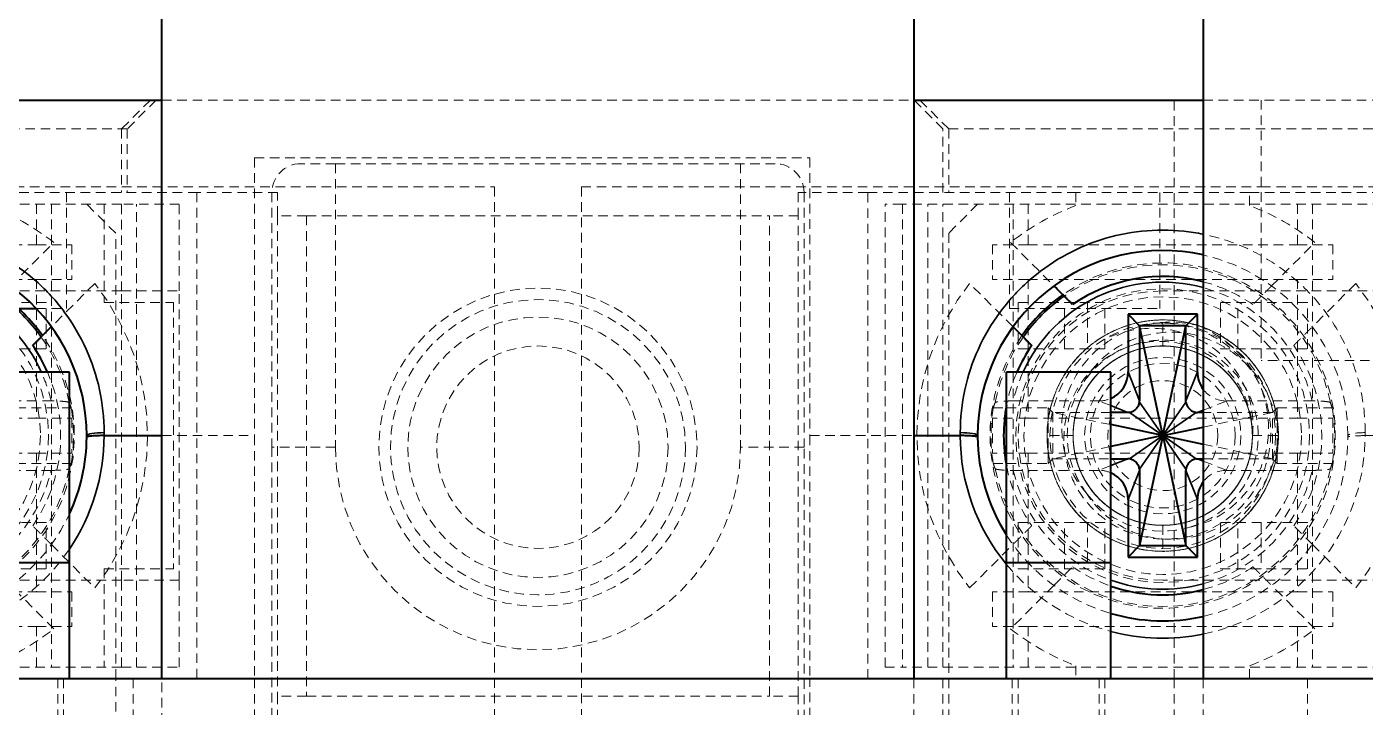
# Model space of a CAD drawing. Header units: inches. Extents: x 6934 to 18973, y 4254 to 7629.
# Drawn here: x 17107.44 to 17130.58, y 4908.46 to 4920.22 of the extents above; entities that cross this region are included whole.
import ezdxf

# ---------------------------------------------------------------- set-up
doc = ezdxf.new("R2010")
doc.units = ezdxf.units.IN
doc.header["$MEASUREMENT"] = 0
doc.linetypes.add('입력 정류부 ASSY$0$DASHED', pattern=[0.2067, 0.1654, -0.0413])
for name, color, linetype, lineweight, true_color in [('입력 정류부 ASSY$0$가려진 것(ISO)', 2, '입력 정류부 ASSY$0$DASHED', 18, 0xffff00), ('입력 정류부 ASSY$0$가려진 좁은 것(ISO)', 2, '입력 정류부 ASSY$0$DASHED', 18, 0xffff00), ('입력 정류부 ASSY$0$가시적인 것(ISO)', 3, 'Continuous', 40, 0x00ff00), ('입력 정류부 ASSY$0$가시적인 좁은 것(ISO)', 3, 'Continuous', 35, 0x00ff00)]:
    doc.layers.add(name, color=color, linetype=linetype, lineweight=lineweight, true_color=true_color)

# ---------------------------------------------------------------- blocks, each defined once
blk = doc.blocks.new('입력 정류부 ASSY')
at = {"layer": '입력 정류부 ASSY$0$가려진 것(ISO)'}
for p, q in [((455.504, 658.94), (455.004, 658.44)), ((455.604, 658.94), (455.104, 658.44)), ((455.704, 658.94), (468.704, 658.94)), ((469.204, 658.44), (468.704, 658.94)), ((469.304, 658.44), (468.804, 658.94)), ((473.204, 648.94), (473.204, 658.94)), ((473.704, 658.94), (478.504, 658.94)), ((474.704, 658.94), (474.704, 655.44)), ((447.504, 658.44), (455.104, 658.44)), ((455.004, 658.44), (455.004, 657.34)), ((455.104, 658.44), (455.104, 657.34)), ((469.204, 657.34), (469.204, 658.44)), ((469.304, 658.44), (469.304, 657.34)), ((469.304, 658.44), (476.904, 658.44)), ((457.304, 657.94), (457.304, 653.14)), ((457.304, 657.94), (466.904, 657.94)), ((458.704, 657.84), (458.104, 657.84)), ((458.704, 657.84), (465.704, 657.84)), ((458.704, 657.84), (458.704, 652.94)), ((466.304, 657.84), (465.704, 657.84)), ((465.704, 657.84), (465.704, 652.94)), ((466.904, 657.94), (466.904, 653.14)), ((449.704, 657.44), (461.454, 657.44)), ((452.704, 657.34), (456.304, 657.34)), ((454.054, 657.34), (454.054, 655.34)), ((457.704, 657.34), (456.304, 657.34)), ((456.304, 657.34), (456.304, 648.94)), ((457.604, 657.34), (457.604, 652.94)), ((457.704, 656.94), (457.704, 657.34)), ((461.454, 657.44), (461.454, 647.44)), ((462.954, 657.44), (462.954, 647.44)), ((462.954, 657.44), (474.704, 657.44)), ((466.704, 657.34), (466.704, 656.94)), ((467.904, 657.34), (466.704, 657.34)), ((466.804, 657.34), (466.804, 652.94)), ((467.904, 648.94), (467.904, 657.34)), ((467.904, 657.34), (471.504, 657.34)), ((470.354, 657.34), (470.354, 655.34)), ((474.504, 657.34), (471.504, 657.34)), ((471.504, 657.34), (471.504, 657.117)), ((472.954, 657.34), (472.954, 655.34)), ((474.504, 657.117), (474.504, 657.34)), ((474.504, 657.34), (477.804, 657.34)), ((474.704, 657.44), (478.704, 657.44)), ((455.004, 657.14), (446.704, 657.14)), ((454.904, 656.64), (454.404, 657.14)), ((454.704, 657.14), (454.704, 655.44)), ((456.004, 657.14), (455.004, 657.14)), ((456.004, 655.64), (456.004, 657.14)), ((468.504, 657.14), (468.204, 657.14)), ((468.204, 649.14), (468.204, 657.14)), ((476.804, 657.14), (468.504, 657.14)), ((468.504, 657.14), (468.504, 649.14)), ((469.804, 657.14), (469.304, 656.64)), ((457.704, 656.94), (457.704, 648.64)), ((458.204, 656.94), (457.704, 656.94)), ((458.204, 656.94), (466.204, 656.94)), ((458.204, 656.94), (458.204, 648.64)), ((466.204, 648.64), (466.204, 656.94)), ((466.704, 656.94), (466.204, 656.94)), ((466.704, 648.64), (466.704, 656.94)), ((448.875, 656.44), (453.534, 656.44)), ((453.086, 655.729), (453.835, 656.478)), ((453.534, 656.44), (454.146, 656.44)), ((454.146, 656.44), (454.146, 655.84)), ((454.904, 648.94), (454.904, 656.64)), ((469.304, 656.64), (469.304, 648.94)), ((470.062, 656.44), (470.062, 655.84)), ((470.675, 656.44), (470.062, 656.44)), ((470.374, 656.478), (471.123, 655.729)), ((470.675, 656.44), (475.334, 656.44)), ((474.886, 655.729), (475.635, 656.478)), ((475.334, 656.44), (475.946, 656.44)), ((475.946, 656.44), (475.946, 655.84)), ((448.875, 655.84), (453.534, 655.84)), ((453.534, 655.84), (454.146, 655.84)), ((454.542, 655.771), (453.793, 655.022)), ((470.416, 655.022), (469.666, 655.771)), ((470.675, 655.84), (470.062, 655.84)), ((470.675, 655.84), (475.334, 655.84)), ((475.334, 655.84), (475.946, 655.84)), ((476.342, 655.771), (475.593, 655.022)), ((455.004, 655.64), (451.204, 655.64)), ((455.004, 650.64), (455.004, 655.64)), ((455.004, 655.64), (456.004, 655.64)), ((456.004, 650.64), (456.004, 655.64)), ((476.804, 655.64), (473.004, 655.64)), ((453.704, 655.44), (452.204, 655.44)), ((453.528, 655.34), (454.054, 655.34)), ((453.704, 654.64), (453.704, 655.44)), ((454.704, 655.44), (455.904, 655.44)), ((455.904, 655.44), (455.904, 650.84)), ((470.354, 655.34), (472.954, 655.34)), ((470.504, 655.44), (470.504, 654.64)), ((472.004, 655.44), (470.504, 655.44)), ((471.304, 654.64), (471.304, 655.44)), ((472.004, 654.64), (472.004, 655.44)), ((474.004, 655.44), (474.004, 654.64)), ((475.504, 655.44), (474.004, 655.44)), ((474.704, 655.44), (474.704, 654.64)), ((475.504, 654.64), (475.504, 655.44)), ((452.204, 654.64), (453.704, 654.64)), ((470.504, 654.64), (472.004, 654.64)), ((474.004, 654.64), (475.504, 654.64)), ((474.704, 654.64), (474.704, 654.44)), ((478.704, 654.44), (474.704, 654.44)), ((452.309, 653.74), (453.788, 653.74)), ((470.42, 653.74), (471.899, 653.74)), ((474.109, 653.74), (475.588, 653.74)), ((448.875, 653.44), (453.534, 653.44)), ((453.184, 653.62), (454.134, 653.62)), ((453.534, 653.44), (454.146, 653.44)), ((454.146, 653.44), (454.146, 652.84)), ((470.062, 653.44), (470.062, 652.84)), ((470.675, 653.44), (470.062, 653.44)), ((470.075, 653.62), (470.297, 653.62)), ((470.304, 653.62), (471.024, 653.62)), ((470.675, 653.44), (475.334, 653.44)), ((471.024, 652.66), (471.024, 653.62)), ((471.104, 653.54), (471.024, 653.62)), ((471.104, 653.54), (471.104, 652.74)), ((472.104, 653.54), (471.104, 653.54)), ((472.104, 653.33), (471.104, 653.54)), ((474.904, 653.54), (473.704, 653.54)), ((473.704, 653.288), (474.904, 653.54)), ((474.904, 653.54), (474.984, 653.62)), ((474.904, 652.74), (474.904, 653.54)), ((474.984, 653.62), (475.934, 653.62)), ((474.984, 652.66), (474.984, 653.62)), ((475.334, 653.44), (475.946, 653.44)), ((475.946, 653.44), (475.946, 652.84)), ((455.704, 653.14), (457.304, 653.14)), ((457.304, 653.14), (457.304, 648.94)), ((458.704, 652.94), (457.604, 652.94)), ((457.604, 652.94), (457.604, 647.44)), ((466.804, 652.94), (465.704, 652.94)), ((466.804, 647.44), (466.804, 652.94)), ((466.904, 653.14), (468.704, 653.14)), ((466.904, 653.14), (466.904, 648.94)), ((472.104, 652.951), (471.104, 652.74)), ((473.704, 652.993), (474.904, 652.74)), ((476.504, 653.14), (478.504, 653.14)), ((448.875, 652.84), (453.534, 652.84)), ((453.534, 652.84), (454.146, 652.84)), ((470.675, 652.84), (470.062, 652.84)), ((470.675, 652.84), (475.334, 652.84)), ((471.104, 652.74), (471.024, 652.66)), ((471.104, 652.74), (472.104, 652.74)), ((473.704, 652.74), (474.904, 652.74)), ((474.904, 652.74), (474.984, 652.66)), ((475.334, 652.84), (475.946, 652.84)), ((453.788, 652.54), (452.309, 652.54)), ((453.184, 652.66), (454.134, 652.66)), ((470.075, 652.66), (470.297, 652.66)), ((470.304, 652.66), (471.024, 652.66)), ((471.899, 652.54), (470.42, 652.54)), ((475.588, 652.54), (474.109, 652.54)), ((474.984, 652.66), (475.934, 652.66)), ((453.704, 651.64), (452.204, 651.64)), ((453.704, 650.84), (453.704, 651.64)), ((470.504, 651.64), (470.504, 650.84)), ((472.004, 651.64), (470.504, 651.64)), ((471.304, 650.84), (471.304, 651.64)), ((472.004, 650.84), (472.004, 651.64)), ((474.004, 651.64), (474.004, 650.84)), ((475.504, 651.64), (474.004, 651.64)), ((474.704, 651.64), (474.704, 650.84)), ((475.504, 650.84), (475.504, 651.64)), ((453.793, 651.259), (454.542, 650.509)), ((469.666, 650.509), (470.416, 651.259)), ((475.593, 651.259), (476.342, 650.509)), ((455.004, 650.64), (451.204, 650.64)), ((452.204, 650.84), (453.704, 650.84)), ((454.704, 650.84), (454.704, 649.14)), ((454.704, 650.84), (455.904, 650.84)), ((456.004, 650.64), (455.004, 650.64)), ((456.004, 649.14), (456.004, 650.64)), ((470.504, 650.84), (472.004, 650.84)), ((476.804, 650.64), (473.004, 650.64)), ((474.004, 650.84), (475.504, 650.84)), ((448.875, 650.44), (453.534, 650.44)), ((453.835, 649.802), (453.086, 650.552)), ((453.534, 650.44), (454.146, 650.44)), ((454.146, 650.44), (454.146, 649.84)), ((470.062, 650.44), (470.062, 649.84)), ((470.675, 650.44), (470.062, 650.44)), ((471.123, 650.552), (470.374, 649.802)), ((470.675, 650.44), (475.334, 650.44)), ((475.635, 649.802), (474.886, 650.552)), ((475.334, 650.44), (475.946, 650.44)), ((475.946, 650.44), (475.946, 649.84)), ((448.875, 649.84), (453.534, 649.84)), ((453.534, 649.84), (454.146, 649.84)), ((470.675, 649.84), (470.062, 649.84)), ((470.675, 649.84), (475.334, 649.84)), ((475.334, 649.84), (475.946, 649.84)), ((455.004, 649.14), (446.704, 649.14)), ((455.004, 649.14), (456.004, 649.14)), ((468.204, 649.14), (468.504, 649.14)), ((476.804, 649.14), (468.504, 649.14)), ((471.504, 649.164), (471.504, 648.94)), ((474.504, 648.94), (474.504, 649.164)), ((453.904, 648.94), (453.904, 647.74)), ((454.004, 648.94), (454.004, 647.44)), ((454.904, 640.94), (454.904, 648.94)), ((455.204, 648.94), (455.204, 647.44)), ((455.704, 635.44), (455.704, 648.94)), ((457.304, 648.94), (457.304, 647.74)), ((466.904, 647.74), (466.904, 648.94)), ((468.704, 648.94), (468.704, 635.44)), ((469.204, 648.94), (469.204, 647.44)), ((469.304, 648.94), (469.304, 640.94)), ((470.404, 648.94), (470.404, 647.44)), ((470.504, 648.94), (470.504, 647.74)), ((471.904, 648.94), (471.904, 647.74)), ((472.004, 648.94), (472.004, 647.44)), ((473.204, 648.94), (473.204, 647.44)), ((473.704, 648.94), (473.704, 635.44)), ((475.504, 648.94), (475.504, 644.94)), ((457.704, 647.44), (457.704, 648.64)), ((458.204, 648.64), (457.704, 648.64)), ((458.204, 648.64), (466.204, 648.64)), ((466.704, 648.64), (466.204, 648.64)), ((466.704, 647.44), (466.704, 648.64))]:
    blk.add_line(p, q, dxfattribs=at)
for centre, radius in [((451.204, 653.14), 2.539), ((451.204, 653.14), 2.4), ((462.204, 652.94), 2.75), ((462.204, 652.94), 2.55), ((473.004, 653.14), 2.539), ((473.004, 653.14), 2.4), ((462.204, 652.94), 2.25), ((473.004, 653.14), 1.95), ((462.204, 652.94), 1.75), ((473.004, 653.14), 1.35), ((473.004, 653.14), 1.25), ((473.004, 653.14), 0.95)]:
    blk.add_circle(centre, radius, dxfattribs=at)
for centre, radius, start, end in [((458.104, 657.34), 0.5, 90, 180), ((466.304, 657.34), 0.5, 0, 90), ((451.204, 653.14), 4.25, 51.7563, 69.3327), ((473.004, 653.14), 4.25, 110.6673, 128.2437), ((473.004, 653.14), 4.25, 51.7563, 69.3327), ((451.204, 653.14), 2.986, 54.6398, 35.3602), ((473.004, 653.14), 2.986, 144.6398, 125.3602), ((451.204, 653.14), 4.25, 321.7563, 38.2437), ((473.004, 653.14), 4.25, 141.7563, 218.2437), ((473.004, 653.14), 2.75, 55.4757, 75.2533), ((473.004, 653.14), 4.25, 321.7563, 38.2437), ((473.004, 653.14), 2.5, 90, 270), ((473.004, 653.14), 1.55, 0.0859, 0), ((473.004, 653.14), 2.75, 325.4757, 34.5243), ((451.204, 653.14), 2.75, 325.4757, 23.5782), ((473.004, 653.14), 2.75, 156.4218, 169.0575), ((451.204, 653.14), 2.969, 350.6948, 9.3052), ((473.004, 653.14), 2.969, 170.6948, 189.3052), ((473.004, 653.14), 2.969, 350.6948, 9.3052), ((462.204, 652.94), 3.5, 180, 0), ((473.004, 653.14), 3.2, 282.6356, 359.5703), ((473.004, 653.14), 2.75, 190.9425, 214.5243), ((473.004, 653.14), 1.65, 217.486, 286.5238), ((451.204, 653.14), 3.2, 290.1055, 334.9922), ((473.004, 653.14), 3.2, 212.4617, 253.6652), ((473.004, 653.14), 2.75, 235.4757, 250.8967), ((473.004, 653.14), 2.75, 284.7467, 304.5243), ((451.204, 653.14), 4.25, 290.6673, 308.2437), ((473.004, 653.14), 4.25, 231.7563, 249.3327), ((473.004, 653.14), 4.25, 290.6673, 308.2437)]:
    blk.add_arc(centre, radius, start, end, dxfattribs=at)
for centre, major_axis, ratio, start_param, end_param in [((473.004, 653.14), (3.2, 0), 1, 6.283185, 7.633448), ((474.143, 654.279), (0.393, 0.393), 0.939231, 3.006719, 3.895664), ((185.651, 652.738), (268.637, -0.023), 0.099501, 0.03389, 0.037279), ((738.557, 652.738), (-268.637, -0.023), 0.099501, 6.245907, 6.249295), ((471.866, 654.279), (-0.393, 0.393), 0.939231, 2.387521, 2.783847), ((207.451, 652.738), (268.637, -0.023), 0.099501, 0.03389, 0.037279), ((451.204, 653.14), (3.2, 0), 1, 6.283185, 6.283336), ((473.004, 653.14), (3.2, 0), 1, 3.141434, 3.141593), ((185.651, 653.543), (268.637, 0.023), 0.099501, 6.245907, 6.249295), ((738.557, 653.543), (-268.637, 0.023), 0.099501, 0.03389, 0.037279), ((471.866, 652.002), (-0.393, -0.393), 0.939231, 3.499338, 3.895664), ((474.143, 652.002), (0.393, -0.393), 0.939231, 2.387521, 3.276467), ((207.451, 653.543), (268.637, 0.023), 0.099501, 6.245907, 6.249295)]:
    blk.add_ellipse(centre, major_axis=major_axis, ratio=ratio, start_param=start_param, end_param=end_param, dxfattribs=at)
for points, weights in [([(474.886, 655.729), (474.712, 655.555), (474.563, 655.406)], [1.17025125093, 1.25233484816, 1.33228603946]), ([(475.27, 654.699), (475.419, 654.848), (475.593, 655.022)], [1.33228603945, 1.25233484815, 1.17025125091]), ([(453.793, 651.259), (453.619, 651.432), (453.47, 651.582)], [1.17025125092, 1.25233484819, 1.33228603951]), ([(470.739, 651.582), (470.589, 651.432), (470.416, 651.259)], [1.33228603946, 1.25233484816, 1.17025125093]), ([(475.593, 651.259), (475.419, 651.432), (475.27, 651.582)], [1.17025125093, 1.25233484816, 1.33228603946]), ([(471.123, 650.552), (471.297, 650.725), (471.446, 650.875)], [1.17025125092, 1.25233484819, 1.33228603951]), ([(474.563, 650.875), (474.712, 650.725), (474.886, 650.552)], [1.33228603946, 1.25233484816, 1.17025125093])]:
    blk.add_rational_spline(points, weights, degree=2, dxfattribs=at)
for points, knots in [([(475.003, 653.139), (475.003, 653.338), (474.974, 653.535), (474.859, 653.912), (474.774, 654.092), (474.59, 654.365), (474.506, 654.467), (474.244, 654.726), (474.03, 654.878), (473.631, 655.045), (473.481, 655.089), (473.203, 655.134), (473.076, 655.143), (472.689, 655.131), (472.43, 655.072), (472.05, 654.904), (471.916, 654.826), (471.689, 654.652), (471.594, 654.563), (471.338, 654.273), (471.206, 654.049), (471.056, 653.63), (470.991, 653.374), (471.019, 652.801), (471.078, 652.541), (471.257, 652.157), (471.335, 652.029), (471.504, 651.811), (471.592, 651.718), (471.886, 651.463), (472.118, 651.33), (472.485, 651.206), (472.607, 651.176), (473.035, 651.117), (473.29, 651.154), (473.726, 651.258), (473.955, 651.367), (474.412, 651.683), (474.576, 651.89), (474.809, 652.25), (474.914, 652.489), (474.992, 652.886), (475.004, 653.013), (475.004, 653.267), (474.992, 653.394), (474.918, 653.774), (474.817, 654.019), (474.536, 654.451), (474.359, 654.634), (474.043, 654.853), (473.93, 654.916), (473.622, 655.052), (473.42, 655.106), (472.953, 655.157), (472.694, 655.133), (472.214, 654.991), (471.976, 654.877), (471.657, 654.624), (471.564, 654.534), (471.393, 654.332), (471.316, 654.22), (471.126, 653.872), (471.047, 653.619), (470.989, 653.106), (471.009, 652.852), (471.112, 652.482), (471.159, 652.361), (471.312, 652.056), (471.436, 651.883), (471.677, 651.639), (471.778, 651.555), (472.092, 651.344), (472.324, 651.245), (472.836, 651.129), (473.101, 651.128), (473.478, 651.193), (473.607, 651.229), (473.972, 651.373), (474.195, 651.514), (474.571, 651.871), (474.72, 652.082), (474.883, 652.449), (474.926, 652.585), (474.985, 652.86), (475, 653), (475.001, 653.14)], [0.000007, 0.000007, 0.000007, 0.000007, 0.059582, 0.059582, 0.118821, 0.118821, 0.158155, 0.158155, 0.229336, 0.229336, 0.268735, 0.268735, 0.301028, 0.301028, 0.366976, 0.366976, 0.406311, 0.406311, 0.439283, 0.439283, 0.504207, 0.504207, 0.552518, 0.552518, 0.589706, 0.589706, 0.609756, 0.609756, 0.626991, 0.626991, 0.662667, 0.662667, 0.679781, 0.679781, 0.721417, 0.721417, 0.783482, 0.783482, 0.869921, 0.869921, 0.97609, 0.97609, 1.024938, 1.024938, 1.073527, 1.073527, 1.173463, 1.173463, 1.271705, 1.271705, 1.321067, 1.321067, 1.401021, 1.401021, 1.502193, 1.502193, 1.59454, 1.59454, 1.637187, 1.637187, 1.682247, 1.682247, 1.768915, 1.768915, 1.854267, 1.854267, 1.897098, 1.897098, 1.967955, 1.967955, 2.011749, 2.011749, 2.094026, 2.094026, 2.186933, 2.186933, 2.23734, 2.23734, 2.334908, 2.334908, 2.433523, 2.433523, 2.487015, 2.487015, 2.540015, 2.540015, 2.540015, 2.540015]), ([(475.003, 653.14), (475.002, 653.291), (474.985, 653.443), (474.919, 653.731), (474.871, 653.868), (474.754, 654.116), (474.688, 654.228), (474.533, 654.436), (474.446, 654.532), (474.15, 654.799), (473.913, 654.939), (473.536, 655.072), (473.409, 655.103), (472.984, 655.162), (472.738, 655.13), (472.313, 655.033), (472.072, 654.926), (471.74, 654.696), (471.63, 654.601), (471.344, 654.289), (471.211, 654.056), (471.086, 653.712), (471.056, 653.598), (471.005, 653.307), (470.997, 653.128), (471.041, 652.656), (471.13, 652.413), (471.332, 652.027), (471.464, 651.849), (471.721, 651.602), (471.83, 651.516), (472.104, 651.345), (472.273, 651.27), (472.702, 651.148), (472.969, 651.126), (473.393, 651.173), (473.554, 651.21), (473.965, 651.365), (474.168, 651.503), (474.462, 651.761), (474.585, 651.905), (474.777, 652.202), (474.85, 652.353), (474.998, 652.796), (475.012, 653.058), (474.988, 653.422), (474.961, 653.574), (474.88, 653.842), (474.832, 653.96), (474.729, 654.157), (474.678, 654.238), (474.566, 654.393), (474.504, 654.466), (474.348, 654.625), (474.251, 654.708), (473.928, 654.931), (473.68, 655.04), (473.327, 655.116), (473.232, 655.129), (473.014, 655.144), (472.892, 655.14), (472.646, 655.111), (472.521, 655.083), (472.245, 654.995), (472.097, 654.928), (471.778, 654.733), (471.575, 654.572), (471.241, 654.119), (471.127, 653.873), (471.025, 653.455), (471.005, 653.294), (471.006, 652.98), (471.023, 652.827), (471.093, 652.532), (471.145, 652.392), (471.328, 652.022), (471.492, 651.809), (471.785, 651.551), (471.887, 651.477), (472.11, 651.347), (472.23, 651.292), (472.475, 651.209), (472.599, 651.179), (472.881, 651.14), (473.039, 651.137), (473.409, 651.171), (473.664, 651.228), (474.094, 651.453), (474.247, 651.564), (474.585, 651.887), (474.734, 652.109), (474.941, 652.576), (474.997, 652.829), (475.008, 653.351), (474.962, 653.613), (474.785, 654.08), (474.652, 654.31), (474.343, 654.634), (474.219, 654.735), (473.94, 654.914), (473.784, 654.988), (473.621, 655.041)], [-3.390178, -3.390178, -3.390178, -3.390178, -3.371636, -3.371636, -3.353997, -3.353997, -3.338157, -3.338157, -3.322382, -3.322382, -3.289638, -3.289638, -3.273696, -3.273696, -3.237281, -3.237281, -3.184004, -3.184004, -3.154198, -3.154198, -3.097138, -3.097138, -3.070006, -3.070006, -3.029066, -3.029066, -2.960825, -2.960825, -2.892156, -2.892156, -2.848915, -2.848915, -2.790998, -2.790998, -2.707711, -2.707711, -2.655539, -2.655539, -2.56855, -2.56855, -2.487686, -2.487686, -2.416001, -2.416001, -2.286286, -2.286286, -2.191721, -2.191721, -2.113793, -2.113793, -2.054865, -2.054865, -1.996119, -1.996119, -1.91739, -1.91739, -1.753633, -1.753633, -1.694344, -1.694344, -1.618881, -1.618881, -1.539938, -1.539938, -1.439192, -1.439192, -1.307156, -1.307156, -1.188354, -1.188354, -1.11572, -1.11572, -1.047455, -1.047455, -0.980954, -0.980954, -0.86399, -0.86399, -0.807694, -0.807694, -0.748738, -0.748738, -0.691828, -0.691828, -0.621275, -0.621275, -0.525499, -0.525499, -0.46514, -0.46514, -0.375145, -0.375145, -0.280571, -0.280571, -0.186369, -0.186369, -0.099543, -0.099543, -0.051517, -0.051517, 0, 0, 0, 0]), ([(471.693, 652.139), (471.61, 652.23), (471.505, 652.365), (471.345, 652.712), (471.297, 652.88), (471.235, 653.341), (471.277, 653.578), (471.361, 653.89), (471.444, 654.122), (471.776, 654.555), (471.961, 654.718), (472.402, 654.976), (472.642, 655.049), (473.114, 655.118), (473.371, 655.105), (473.621, 655.042)], [0.0003867, 0.0003867, 0.0003867, 0.0003867, 0.036933, 0.036933, 0.0670381, 0.0670381, 0.1181535, 0.1181535, 0.1677528, 0.1677528, 0.2070199, 0.2070199, 0.2508461, 0.2508461, 0.3025255, 0.3025255, 0.3025255, 0.3025255]), ([(474.554, 653.143), (474.558, 653.276), (474.545, 653.41), (474.485, 653.671), (474.438, 653.797), (474.28, 654.099), (474.149, 654.261), (473.911, 654.461), (473.825, 654.52), (473.548, 654.673), (473.344, 654.737), (472.923, 654.783), (472.71, 654.766), (472.301, 654.65), (472.109, 654.551), (471.768, 654.285), (471.624, 654.118), (471.406, 653.735), (471.336, 653.522), (471.281, 653.08), (471.297, 652.856), (471.384, 652.532), (471.424, 652.427), (471.569, 652.134), (471.706, 651.948), (471.976, 651.712), (472.069, 651.645), (472.269, 651.531), (472.374, 651.483), (472.701, 651.372), (472.931, 651.342), (473.276, 651.362), (473.391, 651.38), (473.617, 651.438), (473.727, 651.478), (474.047, 651.632), (474.24, 651.776), (474.561, 652.134), (474.686, 652.345), (474.846, 652.8), (474.881, 653.04), (474.858, 653.522), (474.8, 653.759), (474.646, 654.092), (474.583, 654.199), (474.365, 654.498), (474.183, 654.667), (473.83, 654.886), (473.674, 654.957), (473.345, 655.055), (473.175, 655.082), (473.004, 655.086)], [-1.467475, -1.467475, -1.467475, -1.467475, -1.421358, -1.421358, -1.374964, -1.374964, -1.303542, -1.303542, -1.267757, -1.267757, -1.194711, -1.194711, -1.122411, -1.122411, -1.049221, -1.049221, -0.974178, -0.974178, -0.897563, -0.897563, -0.821369, -0.821369, -0.782976, -0.782976, -0.709701, -0.709701, -0.675322, -0.675322, -0.64062, -0.64062, -0.571763, -0.571763, -0.536741, -0.536741, -0.501709, -0.501709, -0.430115, -0.430115, -0.35782, -0.35782, -0.286329, -0.286329, -0.213765, -0.213765, -0.176539, -0.176539, -0.102866, -0.102866, -0.051425, -0.051425, -0.000047, -0.000047, -0.000047, -0.000047]), ([(473.004, 655.086), (472.98, 655.087), (472.956, 655.087), (472.907, 655.086), (472.883, 655.086), (472.859, 655.085)], [-0.01457087, -0.01457087, -0.01457087, -0.01457087, -0.00729764, -0.00729764, -0.00001596, -0.00001596, -0.00001596, -0.00001596]), ([(473.62, 655.04), (473.825, 654.957), (474.017, 654.839), (474.326, 654.571), (474.474, 654.409), (474.715, 653.978), (474.792, 653.735), (474.846, 653.261), (474.832, 653.031), (474.712, 652.568), (474.603, 652.373), (474.364, 652.051), (474.209, 651.904), (473.852, 651.671), (473.666, 651.598), (473.473, 651.559)], [0.0000368, 0.0000368, 0.0000368, 0.0000368, 0.066496, 0.066496, 0.1229128, 0.1229128, 0.1807284, 0.1807284, 0.2333007, 0.2333007, 0.29152, 0.29152, 0.3555191, 0.3555191, 0.4215744, 0.4215744, 0.4215744, 0.4215744]), ([(473.474, 651.558), (473.656, 651.613), (473.828, 651.698), (474.153, 651.937), (474.298, 652.094), (474.465, 652.366), (474.512, 652.462), (474.587, 652.662), (474.615, 652.766), (474.667, 653.08), (474.661, 653.295), (474.591, 653.606), (474.558, 653.707), (474.436, 653.983), (474.327, 654.146), (474.118, 654.363), (474.037, 654.432), (473.863, 654.553), (473.77, 654.605), (473.479, 654.735), (473.269, 654.783), (472.949, 654.793), (472.842, 654.786), (472.528, 654.734), (472.327, 654.66), (472.055, 654.494), (471.969, 654.429), (471.811, 654.285), (471.74, 654.206), (471.551, 653.95), (471.46, 653.758), (471.38, 653.451), (471.364, 653.346), (471.346, 653.049), (471.367, 652.858), (471.449, 652.579), (471.486, 652.485), (471.577, 652.305), (471.631, 652.219), (471.693, 652.139)], [-0.8404494, -0.8404494, -0.8404494, -0.8404494, -0.783137, -0.783137, -0.7194337, -0.7194337, -0.687226, -0.687226, -0.6552146, -0.6552146, -0.5913606, -0.5913606, -0.5594308, -0.5594308, -0.5008563, -0.5008563, -0.4689192, -0.4689192, -0.4371665, -0.4371665, -0.3730272, -0.3730272, -0.3409886, -0.3409886, -0.2773983, -0.2773983, -0.2451589, -0.2451589, -0.21318, -0.21318, -0.1498121, -0.1498121, -0.1178841, -0.1178841, -0.0605763, -0.0605763, -0.0304348, -0.0304348, -0.0000152, -0.0000152, -0.0000152, -0.0000152]), ([(475.003, 653.139), (474.985, 653.377), (474.926, 653.613), (474.751, 653.998), (474.63, 654.201), (474.251, 654.569), (474.04, 654.706), (473.589, 654.888), (473.365, 654.931), (472.909, 654.926), (472.684, 654.881), (472.3, 654.726), (472.136, 654.627), (471.855, 654.38), (471.738, 654.234), (471.647, 654.075)], [0.0000003, 0.0000003, 0.0000003, 0.0000003, 0.0716294, 0.0716294, 0.1268768, 0.1268768, 0.1753995, 0.1753995, 0.2224904, 0.2224904, 0.2683989, 0.2683989, 0.3069655, 0.3069655, 0.3443353, 0.3443353, 0.3443353, 0.3443353]), ([(474.554, 653.14), (474.582, 653.368), (474.558, 653.606), (474.483, 653.83), (474.409, 654.054), (474.285, 654.264), (474.115, 654.444), (473.945, 654.624), (473.728, 654.772), (473.491, 654.867), (473.254, 654.962), (472.997, 655.005), (472.738, 654.994), (472.479, 654.983), (472.218, 654.917), (471.979, 654.799)], [0, 0, 0, 0, 0.2, 0.2, 0.2, 0.4, 0.4, 0.4, 0.6, 0.6, 0.6, 0.8, 0.8, 0.8, 1, 1, 1, 1]), ([(473.004, 654.69), (472.882, 654.69), (472.76, 654.676), (472.521, 654.618), (472.406, 654.575), (472.122, 654.428), (471.963, 654.304), (471.673, 653.971), (471.584, 653.78), (471.472, 653.44), (471.444, 653.244), (471.471, 652.836), (471.526, 652.635), (471.706, 652.269), (471.83, 652.108), (472.135, 651.843), (472.311, 651.74), (472.727, 651.596), (472.936, 651.583), (473.3, 651.607), (473.492, 651.656), (473.853, 651.827), (474.02, 651.953), (474.254, 652.213), (474.379, 652.38), (474.531, 652.809), (474.561, 653.012), (474.543, 653.422), (474.492, 653.619), (474.319, 653.982), (474.202, 654.143), (473.889, 654.434), (473.703, 654.534), (473.381, 654.652), (473.183, 654.698), (472.748, 654.682), (472.546, 654.634), (472.174, 654.465), (472.008, 654.345), (471.735, 654.05), (471.628, 653.879), (471.469, 653.467), (471.451, 653.256), (471.46, 652.955), (471.483, 652.748), (471.667, 652.331), (471.787, 652.161), (472.052, 651.907), (472.217, 651.783), (472.63, 651.624), (472.83, 651.588), (473.267, 651.594), (473.466, 651.652), (473.799, 651.797), (473.963, 651.907), (474.237, 652.181), (474.348, 652.345), (474.493, 652.678), (474.55, 652.877), (474.557, 653.314), (474.521, 653.515), (474.361, 653.928), (474.237, 654.093), (473.984, 654.357), (473.813, 654.477), (473.396, 654.661), (473.189, 654.684), (472.888, 654.694), (472.678, 654.675), (472.266, 654.517), (472.095, 654.41), (471.799, 654.136), (471.679, 653.97), (471.511, 653.598), (471.463, 653.397), (471.447, 652.962), (471.492, 652.764), (471.61, 652.442), (471.71, 652.256), (472.001, 651.943), (472.163, 651.825), (472.525, 651.652), (472.722, 651.602), (473.132, 651.583), (473.335, 651.614), (473.765, 651.766), (473.932, 651.891), (474.192, 652.125), (474.317, 652.292), (474.489, 652.653), (474.537, 652.845), (474.561, 653.209), (474.549, 653.418), (474.404, 653.834), (474.302, 654.009), (474.037, 654.315), (473.875, 654.438), (473.509, 654.619), (473.309, 654.673), (472.9, 654.701), (472.705, 654.672), (472.365, 654.561), (472.173, 654.472), (471.84, 654.182), (471.716, 654.023), (471.57, 653.739), (471.526, 653.623), (471.469, 653.385), (471.455, 653.263), (471.455, 653.14)], [0.000047, 0.000047, 0.000047, 0.000047, 0.036804, 0.036804, 0.073743, 0.073743, 0.13349, 0.13349, 0.207286, 0.207286, 0.292956, 0.292956, 0.378087, 0.378087, 0.463171, 0.463171, 0.546088, 0.546088, 0.646143, 0.646143, 0.760271, 0.760271, 0.880105, 0.880105, 0.964732, 0.964732, 1.03175, 1.03175, 1.101243, 1.101243, 1.167328, 1.167328, 1.245663, 1.245663, 1.318857, 1.318857, 1.382695, 1.382695, 1.447469, 1.447469, 1.509973, 1.509973, 1.586951, 1.586951, 1.649574, 1.649574, 1.700346, 1.700346, 1.740808, 1.740808, 1.774044, 1.774044, 1.813539, 1.813539, 1.858727, 1.858727, 1.903914, 1.903914, 1.94341, 1.94341, 1.976645, 1.976645, 2.017108, 2.017108, 2.067879, 2.067879, 2.130502, 2.130502, 2.20748, 2.20748, 2.269984, 2.269984, 2.334758, 2.334758, 2.398596, 2.398596, 2.471791, 2.471791, 2.550126, 2.550126, 2.61621, 2.61621, 2.685703, 2.685703, 2.752722, 2.752722, 2.837348, 2.837348, 2.957183, 2.957183, 3.07131, 3.07131, 3.171365, 3.171365, 3.254282, 3.254282, 3.339367, 3.339367, 3.424497, 3.424497, 3.510168, 3.510168, 3.583963, 3.583963, 3.64371, 3.64371, 3.680662, 3.680662, 3.717405, 3.717405, 3.717405, 3.717405]), ([(471.455, 653.14), (471.455, 653.018), (471.469, 652.896), (471.526, 652.657), (471.57, 652.542), (471.716, 652.257), (471.84, 652.099), (472.173, 651.809), (472.365, 651.72), (472.705, 651.608), (472.9, 651.58), (473.309, 651.607), (473.509, 651.662), (473.875, 651.842), (474.037, 651.966), (474.302, 652.271), (474.404, 652.447), (474.549, 652.863), (474.561, 653.072), (474.537, 653.436), (474.489, 653.628), (474.317, 653.989), (474.192, 654.156), (473.932, 654.39), (473.765, 654.515), (473.335, 654.667), (473.132, 654.697), (472.722, 654.679), (472.525, 654.628), (472.163, 654.455), (472.001, 654.338), (471.71, 654.025), (471.61, 653.839), (471.492, 653.517), (471.447, 653.319), (471.463, 652.884), (471.511, 652.682), (471.679, 652.31), (471.799, 652.144), (472.095, 651.871), (472.266, 651.764), (472.678, 651.605), (472.888, 651.587), (473.189, 651.596), (473.396, 651.619), (473.813, 651.803), (473.984, 651.923), (474.237, 652.188), (474.361, 652.353), (474.521, 652.766), (474.557, 652.966), (474.55, 653.403), (474.493, 653.602), (474.348, 653.935), (474.237, 654.099), (473.963, 654.373), (473.799, 654.484), (473.466, 654.629), (473.267, 654.686), (472.83, 654.693), (472.63, 654.657), (472.217, 654.497), (472.052, 654.373), (471.787, 654.12), (471.667, 653.949), (471.483, 653.532), (471.46, 653.325), (471.451, 653.024), (471.469, 652.814), (471.628, 652.402), (471.735, 652.231), (472.008, 651.935), (472.174, 651.815), (472.546, 651.647), (472.748, 651.599), (473.183, 651.583), (473.381, 651.628), (473.703, 651.746), (473.889, 651.846), (474.202, 652.137), (474.319, 652.299), (474.492, 652.661), (474.543, 652.858), (474.561, 653.268), (474.531, 653.471), (474.379, 653.901), (474.254, 654.068), (474.02, 654.328), (473.853, 654.453), (473.492, 654.625), (473.3, 654.673), (472.936, 654.697), (472.727, 654.684), (472.311, 654.54), (472.135, 654.438), (471.83, 654.172), (471.706, 654.011), (471.526, 653.645), (471.471, 653.445), (471.444, 653.036), (471.472, 652.841), (471.584, 652.501), (471.673, 652.309), (471.963, 651.976), (472.122, 651.852), (472.406, 651.706), (472.521, 651.662), (472.76, 651.605), (472.882, 651.591), (473.004, 651.591)], [-3.717517, -3.717517, -3.717517, -3.717517, -3.680772, -3.680772, -3.64382, -3.64382, -3.584071, -3.584071, -3.510274, -3.510274, -3.424602, -3.424602, -3.339469, -3.339469, -3.254383, -3.254383, -3.171464, -3.171464, -3.071407, -3.071407, -2.957276, -2.957276, -2.837439, -2.837439, -2.752811, -2.752811, -2.685791, -2.685791, -2.616296, -2.616296, -2.55021, -2.55021, -2.471873, -2.471873, -2.398677, -2.398677, -2.334837, -2.334837, -2.270062, -2.270062, -2.207556, -2.207556, -2.130577, -2.130577, -2.067952, -2.067952, -2.017179, -2.017179, -1.976716, -1.976716, -1.94348, -1.94348, -1.903983, -1.903983, -1.858795, -1.858795, -1.813606, -1.813606, -1.77411, -1.77411, -1.740874, -1.740874, -1.70041, -1.70041, -1.649637, -1.649637, -1.587013, -1.587013, -1.510033, -1.510033, -1.447528, -1.447528, -1.382752, -1.382752, -1.318913, -1.318913, -1.245717, -1.245717, -1.16738, -1.16738, -1.101293, -1.101293, -1.031799, -1.031799, -0.964779, -0.964779, -0.880151, -0.880151, -0.760313, -0.760313, -0.646183, -0.646183, -0.546126, -0.546126, -0.463207, -0.463207, -0.37812, -0.37812, -0.292988, -0.292988, -0.207315, -0.207315, -0.133518, -0.133518, -0.073769, -0.073769, -0.036817, -0.036817, -0.000073, -0.000073, -0.000073, -0.000073]), ([(473.004, 651.591), (473.127, 651.591), (473.249, 651.605), (473.487, 651.662), (473.603, 651.706), (473.887, 651.852), (474.046, 651.976), (474.336, 652.309), (474.425, 652.501), (474.536, 652.841), (474.565, 653.036), (474.537, 653.445), (474.483, 653.645), (474.302, 654.011), (474.179, 654.172), (473.874, 654.438), (473.698, 654.54), (473.282, 654.684), (473.073, 654.697), (472.709, 654.673), (472.517, 654.625), (472.156, 654.453), (471.989, 654.328), (471.755, 654.068), (471.63, 653.901), (471.478, 653.471), (471.447, 653.268), (471.466, 652.858), (471.516, 652.661), (471.689, 652.299), (471.807, 652.137), (472.12, 651.846), (472.306, 651.746), (472.628, 651.628), (472.826, 651.583), (473.261, 651.599), (473.462, 651.647), (473.834, 651.815), (474, 651.935), (474.274, 652.231), (474.381, 652.402), (474.539, 652.814), (474.558, 653.024), (474.548, 653.325), (474.525, 653.532), (474.342, 653.949), (474.222, 654.12), (473.957, 654.373), (473.792, 654.497), (473.379, 654.657), (473.178, 654.693), (472.741, 654.686), (472.542, 654.629), (472.209, 654.484), (472.045, 654.373), (471.771, 654.099), (471.661, 653.935), (471.516, 653.602), (471.458, 653.403), (471.452, 652.966), (471.488, 652.766), (471.647, 652.353), (471.771, 652.188), (472.025, 651.923), (472.195, 651.803), (472.612, 651.619), (472.819, 651.596), (473.12, 651.587), (473.331, 651.605), (473.743, 651.764), (473.914, 651.871), (474.209, 652.144), (474.329, 652.31), (474.498, 652.682), (474.546, 652.884), (474.562, 653.319), (474.516, 653.517), (474.398, 653.839), (474.298, 654.025), (474.007, 654.338), (473.846, 654.455), (473.484, 654.628), (473.286, 654.679), (472.876, 654.697), (472.673, 654.667), (472.244, 654.515), (472.077, 654.39), (471.817, 654.156), (471.691, 653.989), (471.52, 653.628), (471.471, 653.436), (471.447, 653.072), (471.46, 652.863), (471.605, 652.447), (471.707, 652.271), (471.972, 651.966), (472.134, 651.842), (472.499, 651.662), (472.7, 651.607), (473.108, 651.58), (473.304, 651.608), (473.644, 651.72), (473.835, 651.809), (474.168, 652.099), (474.292, 652.257), (474.439, 652.542), (474.482, 652.657), (474.54, 652.896), (474.554, 653.018), (474.554, 653.14)], [-3.71751, -3.71751, -3.71751, -3.71751, -3.680765, -3.680765, -3.643813, -3.643813, -3.584064, -3.584064, -3.510267, -3.510267, -3.424595, -3.424595, -3.339463, -3.339463, -3.254377, -3.254377, -3.171458, -3.171458, -3.071401, -3.071401, -2.95727, -2.95727, -2.837433, -2.837433, -2.752805, -2.752805, -2.685785, -2.685785, -2.616291, -2.616291, -2.550204, -2.550204, -2.471868, -2.471868, -2.398672, -2.398672, -2.334832, -2.334832, -2.270057, -2.270057, -2.207551, -2.207551, -2.130572, -2.130572, -2.067948, -2.067948, -2.017175, -2.017175, -1.976711, -1.976711, -1.943475, -1.943475, -1.903979, -1.903979, -1.85879, -1.85879, -1.813602, -1.813602, -1.774105, -1.774105, -1.740869, -1.740869, -1.700406, -1.700406, -1.649633, -1.649633, -1.587009, -1.587009, -1.510029, -1.510029, -1.447524, -1.447524, -1.382749, -1.382749, -1.318909, -1.318909, -1.245713, -1.245713, -1.167376, -1.167376, -1.10129, -1.10129, -1.031796, -1.031796, -0.964776, -0.964776, -0.880148, -0.880148, -0.760311, -0.760311, -0.64618, -0.64618, -0.546123, -0.546123, -0.463204, -0.463204, -0.378118, -0.378118, -0.292986, -0.292986, -0.207313, -0.207313, -0.133516, -0.133516, -0.073768, -0.073768, -0.036816, -0.036816, -0.000071, -0.000071, -0.000071, -0.000071]), ([(474.554, 653.14), (474.554, 653.249), (474.542, 653.358), (474.497, 653.571), (474.463, 653.674), (474.337, 653.956), (474.22, 654.122), (473.892, 654.436), (473.702, 654.532), (473.373, 654.66), (473.171, 654.695), (472.824, 654.686), (472.615, 654.662), (472.2, 654.48), (472.034, 654.365), (471.741, 654.066), (471.635, 653.888), (471.472, 653.484), (471.453, 653.274), (471.457, 652.978), (471.477, 652.769), (471.657, 652.35), (471.769, 652.184), (472.048, 651.905), (472.214, 651.793), (472.633, 651.613), (472.842, 651.593), (473.138, 651.589), (473.348, 651.608), (473.752, 651.771), (473.93, 651.877), (474.229, 652.17), (474.344, 652.336), (474.526, 652.751), (474.55, 652.96), (474.559, 653.307), (474.524, 653.509), (474.396, 653.838), (474.3, 654.028), (473.986, 654.356), (473.82, 654.473), (473.538, 654.599), (473.435, 654.633), (473.222, 654.678), (473.113, 654.69), (473.004, 654.69)], [-1.467544, -1.467544, -1.467544, -1.467544, -1.434845, -1.434845, -1.402183, -1.402183, -1.342612, -1.342612, -1.266807, -1.266807, -1.160829, -1.160829, -1.086491, -1.086491, -1.028607, -1.028607, -0.964311, -0.964311, -0.876608, -0.876608, -0.795575, -0.795575, -0.733796, -0.733796, -0.672017, -0.672017, -0.590984, -0.590984, -0.50328, -0.50328, -0.438984, -0.438984, -0.381101, -0.381101, -0.306762, -0.306762, -0.200784, -0.200784, -0.124979, -0.124979, -0.065409, -0.065409, -0.032727, -0.032727, -0.000047, -0.000047, -0.000047, -0.000047]), ([(454.101, 653.711), (454.1, 653.714), (454.091, 653.718), (454.061, 653.725), (454.035, 653.729), (453.981, 653.734), (453.943, 653.737), (453.872, 653.739), (453.827, 653.74), (453.788, 653.74)], [-0.17980618, -0.17980618, -0.17980618, -0.17980618, -0.16921375, -0.16921375, -0.15789712, -0.15789712, -0.14644246, -0.14644246, -0.1349595, -0.1349595, -0.1349595, -0.1349595]), ([(470.42, 653.74), (470.382, 653.74), (470.337, 653.739), (470.266, 653.737), (470.228, 653.734), (470.173, 653.729), (470.147, 653.725), (470.118, 653.718), (470.108, 653.714), (470.107, 653.711)], [-0.04536887, -0.04536887, -0.04536887, -0.04536887, -0.03388591, -0.03388591, -0.02243125, -0.02243125, -0.01111462, -0.01111462, -0.00052219, -0.00052219, -0.00052219, -0.00052219]), ([(475.901, 653.711), (475.9, 653.714), (475.891, 653.718), (475.861, 653.725), (475.835, 653.729), (475.781, 653.734), (475.743, 653.737), (475.672, 653.739), (475.627, 653.74), (475.588, 653.74)], [-0.17980618, -0.17980618, -0.17980618, -0.17980618, -0.16921375, -0.16921375, -0.15789712, -0.15789712, -0.14644246, -0.14644246, -0.1349595, -0.1349595, -0.1349595, -0.1349595]), ([(471.67, 652.169), (471.728, 652.076), (471.794, 651.989), (471.953, 651.816), (472.049, 651.732), (472.288, 651.564), (472.486, 651.453), (472.958, 651.348), (473.193, 651.334), (473.678, 651.417), (473.903, 651.503), (474.368, 651.791), (474.536, 651.986), (474.743, 652.27), (474.828, 652.43), (474.953, 652.774), (474.991, 652.956), (475.004, 653.139)], [0.0045848, 0.0045848, 0.0045848, 0.0045848, 0.0372467, 0.0372467, 0.0751879, 0.0751879, 0.1248691, 0.1248691, 0.1621487, 0.1621487, 0.1969453, 0.1969453, 0.2422713, 0.2422713, 0.2904655, 0.2904655, 0.3390433, 0.3390433, 0.3390433, 0.3390433]), ([(474.554, 653.14), (474.62, 653.14), (474.687, 653.14), (474.821, 653.14), (474.888, 653.14), (474.954, 653.14)], [-0.04630337, -0.04630337, -0.04630337, -0.04630337, -0.0231476, -0.0231476, -0.00002676, -0.00002676, -0.00002676, -0.00002676]), ([(476.504, 653.14), (476.465, 653.14), (476.425, 653.14), (476.389, 653.139), (476.353, 653.138), (476.32, 653.136), (476.292, 653.134), (476.264, 653.132), (476.242, 653.129), (476.227, 653.126), (476.212, 653.123), (476.204, 653.12), (476.204, 653.116)], [0, 0, 0, 0, 0.25, 0.25, 0.25, 0.5, 0.5, 0.5, 0.75, 0.75, 0.75, 1, 1, 1, 1]), ([(453.788, 652.54), (453.827, 652.54), (453.872, 652.541), (453.943, 652.544), (453.981, 652.546), (454.035, 652.552), (454.061, 652.555), (454.091, 652.562), (454.1, 652.566), (454.101, 652.57)], [-0.04536887, -0.04536887, -0.04536887, -0.04536887, -0.03388591, -0.03388591, -0.02243125, -0.02243125, -0.01111462, -0.01111462, -0.00052219, -0.00052219, -0.00052219, -0.00052219]), ([(470.107, 652.57), (470.108, 652.566), (470.118, 652.562), (470.147, 652.555), (470.173, 652.552), (470.228, 652.546), (470.266, 652.544), (470.337, 652.541), (470.382, 652.54), (470.42, 652.54)], [-0.17980618, -0.17980618, -0.17980618, -0.17980618, -0.16921375, -0.16921375, -0.15789712, -0.15789712, -0.14644246, -0.14644246, -0.1349595, -0.1349595, -0.1349595, -0.1349595]), ([(475.588, 652.54), (475.627, 652.54), (475.672, 652.541), (475.743, 652.544), (475.781, 652.546), (475.835, 652.552), (475.861, 652.555), (475.891, 652.562), (475.9, 652.566), (475.901, 652.57)], [-0.04536887, -0.04536887, -0.04536887, -0.04536887, -0.03388591, -0.03388591, -0.02243125, -0.02243125, -0.01111462, -0.01111462, -0.00052219, -0.00052219, -0.00052219, -0.00052219])]:
    blk.add_open_spline(points, degree=3, knots=knots, dxfattribs=at)
for points in [[(472.859, 655.085), (472.856, 655.085), (472.853, 655.084), (472.85, 655.084)], [(474.554, 653.143), (474.554, 653.142), (474.554, 653.141), (474.554, 653.14)], [(476.204, 653.116), (476.204, 653.12), (476.204, 653.128), (476.204, 653.136), (476.204, 653.14)], [(471.695, 652.136), (471.694, 652.137), (471.694, 652.138), (471.693, 652.139)], [(471.695, 652.136), (471.695, 652.136), (471.695, 652.136), (471.695, 652.136)], [(473.474, 651.558), (473.474, 651.558), (473.474, 651.558), (473.474, 651.558)]]:
    blk.add_open_spline(points, degree=3, dxfattribs=at)
at = {"layer": '입력 정류부 ASSY$0$가려진 좁은 것(ISO)'}
for p, q in [((453.534, 657.14), (453.534, 656.44)), ((453.792, 657.14), (453.792, 649.14)), ((455.004, 655.64), (455.004, 657.14)), ((455.263, 649.14), (455.263, 657.14)), ((468.945, 649.14), (468.945, 657.14)), ((469.204, 649.14), (469.204, 657.14)), ((470.416, 657.14), (470.416, 649.14)), ((470.675, 657.14), (470.675, 656.44)), ((475.334, 657.14), (475.334, 656.44)), ((475.592, 657.14), (475.592, 649.14)), ((453.534, 655.84), (453.534, 653.44)), ((470.675, 655.84), (470.675, 653.44)), ((475.334, 655.84), (475.334, 653.44)), ((471.704, 655.44), (471.704, 654.64)), ((474.304, 654.64), (474.304, 655.44)), ((473.004, 654.69), (473.004, 655.09)), ((473.004, 655.086), (473.004, 654.69)), ((472.104, 653.659), (471.899, 653.74)), ((473.704, 653.579), (474.109, 653.74)), ((471.054, 653.14), (471.454, 653.14)), ((471.454, 653.14), (471.054, 653.14)), ((474.954, 653.14), (475.003, 653.14)), ((475.003, 653.14), (474.954, 653.14)), ((453.534, 652.84), (453.534, 650.44)), ((470.675, 652.84), (470.675, 650.44)), ((475.334, 652.84), (475.334, 650.44)), ((472.104, 652.622), (471.899, 652.54)), ((473.704, 652.701), (474.109, 652.54)), ((471.704, 651.64), (471.704, 650.84)), ((473.004, 651.59), (473.004, 651.19)), ((473.004, 651.19), (473.004, 651.59)), ((474.304, 650.84), (474.304, 651.64)), ((455.004, 649.14), (455.004, 650.64)), ((453.534, 649.84), (453.534, 649.14)), ((470.675, 649.84), (470.675, 649.14)), ((475.334, 649.84), (475.334, 649.14))]:
    blk.add_line(p, q, dxfattribs=at)
for centre, radius, start, end in [((473.004, 653.14), 2.953, 11.1405, 125.251), ((473.004, 653.14), 2.653, 13.0719, 74.7002), ((451.204, 653.14), 2.953, 11.1405, 35.251), ((473.004, 653.14), 2.953, 144.749, 168.8595), ((451.204, 653.14), 2.653, 13.0719, 24.4974), ((473.004, 653.14), 2.653, 155.5026, 166.9281), ((473.004, 653.14), 3.5, 281.537, 0), ((451.204, 653.14), 2.953, 191.1405, 348.8595), ((451.204, 653.14), 2.653, 294.4974, 346.9281), ((473.004, 653.14), 2.953, 191.1405, 348.8595), ((473.004, 653.14), 2.653, 193.0719, 250.1681), ((473.004, 653.14), 2.653, 285.2998, 346.9281), ((451.204, 653.14), 3.5, 288.3177, 325.9523), ((473.004, 653.14), 3.5, 219.5177, 255.0994)]:
    blk.add_arc(centre, radius, start, end, dxfattribs=at)
blk.add_ellipse((476.504, 653.14), major_axis=(-0.3, 0), ratio=0.173648, start_param=4.712305, end_param=6.283185, dxfattribs=at)
for points, knots in [([(476.504, 653.192), (476.504, 653.446), (476.451, 653.938), (476.216, 654.648), (475.841, 655.286), (475.345, 655.829), (474.75, 656.255), (474.187, 656.502), (473.829, 656.596), (473.704, 656.622)], [0, 0, 0, 0, 0.0666667, 0.1333333, 0.2, 0.2666667, 0.3333333, 0.4, 0.4352326, 0.4352326, 0.4352326, 0.4352326]), ([(476.504, 653.14), (476.504, 653.149), (476.504, 653.166), (476.504, 653.184), (476.504, 653.192)], [0.000054, 0.000054, 0.000054, 0.000054, 0.5, 1, 1, 1, 1])]:
    blk.add_open_spline(points, degree=3, knots=knots, dxfattribs=at)
at = {"layer": '입력 정류부 ASSY$0$가시적인 것(ISO)'}
for p, q in [((455.704, 648.94), (455.704, 700.94)), ((468.704, 700.94), (468.704, 648.94)), ((473.704, 696.94), (473.704, 648.94)), ((450.704, 658.94), (455.704, 658.94)), ((468.704, 658.94), (473.704, 658.94)), ((453.223, 655.34), (453.528, 655.34)), ((472.404, 655.24), (472.404, 654.245)), ((473.604, 655.24), (472.404, 655.24)), ((472.604, 655.04), (472.404, 655.24)), ((472.604, 655.04), (472.604, 653.742)), ((473.404, 655.04), (472.604, 655.04)), ((473.004, 653.14), (472.604, 655.04)), ((473.004, 653.14), (473.404, 655.04)), ((473.404, 655.04), (473.604, 655.24)), ((473.404, 653.742), (473.404, 655.04)), ((473.604, 654.245), (473.604, 655.24)), ((454.104, 654.24), (452.304, 654.24)), ((454.104, 650.94), (454.104, 654.24)), ((470.304, 650.94), (470.304, 654.24)), ((472.104, 654.24), (470.304, 654.24)), ((472.104, 650.94), (472.104, 654.24)), ((470.297, 653.62), (470.304, 653.62)), ((472.402, 653.54), (472.104, 653.54)), ((473.704, 653.54), (473.606, 653.54)), ((473.004, 653.14), (472.104, 653.33)), ((473.004, 653.14), (473.704, 653.288)), ((454.704, 653.14), (455.704, 653.14)), ((468.704, 653.14), (469.504, 653.14)), ((473.004, 653.14), (472.104, 652.951)), ((473.004, 653.14), (472.604, 651.24)), ((473.004, 653.14), (473.704, 652.993)), ((473.004, 653.14), (473.404, 651.24)), ((472.104, 652.74), (472.402, 652.74)), ((473.606, 652.74), (473.704, 652.74)), ((470.297, 652.66), (470.304, 652.66)), ((472.604, 652.538), (472.604, 651.24)), ((473.404, 651.24), (473.404, 652.538)), ((472.404, 652.035), (472.404, 651.04)), ((473.604, 651.04), (473.604, 652.035)), ((472.604, 651.24), (472.404, 651.04)), ((472.604, 651.24), (473.404, 651.24)), ((473.404, 651.24), (473.604, 651.04)), ((454.104, 650.94), (452.304, 650.94)), ((454.104, 648.94), (454.104, 650.94)), ((472.104, 650.94), (470.304, 650.94)), ((470.304, 648.94), (470.304, 650.94)), ((472.104, 648.94), (472.104, 650.94)), ((472.404, 651.04), (473.604, 651.04)), ((489.404, 648.94), (435.004, 648.94))]:
    blk.add_line(p, q, dxfattribs=at)
for centre, radius, start, end in [((473.004, 653.14), 2.75, 75.2533, 124.5243), ((451.204, 653.14), 2.986, 35.3602, 54.6398), ((473.004, 653.14), 2.986, 125.3602, 144.6398), ((451.204, 653.14), 2.75, 23.5782, 34.5243), ((473.004, 653.14), 2.75, 145.4757, 156.4218), ((473.004, 653.14), 2.75, 169.0575, 190.9425), ((451.204, 653.14), 3.2, 334.9922, 359.5703), ((473.004, 653.14), 3.2, 180.4297, 212.4617), ((473.004, 653.14), 2.75, 250.8967, 284.7467), ((473.004, 653.14), 3.2, 253.6652, 282.6356)]:
    blk.add_arc(centre, radius, start, end, dxfattribs=at)
for centre, major_axis, ratio, start_param, end_param in [((451.204, 653.14), (3.2, 0), 1, 0.00015, 1.727689), ((473.004, 653.14), (3.2, 0), 1, 1.350263, 3.141434), ((471.866, 654.279), (-0.393, 0.393), 0.939231, 2.783847, 3.895664), ((474.143, 654.279), (0.393, 0.393), 0.939231, 2.387521, 3.006719), ((471.866, 652.002), (-0.393, -0.393), 0.939231, 2.387521, 3.499338), ((474.143, 652.002), (0.393, -0.393), 0.939231, 3.276467, 3.895664)]:
    blk.add_ellipse(centre, major_axis=major_axis, ratio=ratio, start_param=start_param, end_param=end_param, dxfattribs=at)
for points, weights in [([(471.446, 655.406), (471.297, 655.555), (471.123, 655.729)], [1.33228603951, 1.25233484819, 1.17025125092]), ([(453.47, 654.699), (453.619, 654.848), (453.793, 655.022)], [1.33228603951, 1.25233484819, 1.17025125092]), ([(470.416, 655.022), (470.589, 654.848), (470.739, 654.699)], [1.17025125093, 1.25233484816, 1.33228603946])]:
    blk.add_rational_spline(points, weights, degree=2, dxfattribs=at)
for points, knots in [([(472.427, 653.542), (472.429, 653.542), (472.431, 653.543), (472.453, 653.546), (472.473, 653.553), (472.511, 653.574), (472.529, 653.587), (472.558, 653.616), (472.571, 653.633), (472.591, 653.671), (472.598, 653.692), (472.602, 653.714), (472.602, 653.716), (472.603, 653.718)], [0.01709808, 0.01709808, 0.01709808, 0.01709808, 0.01777381, 0.01777381, 0.02384946, 0.02384946, 0.02992512, 0.02992512, 0.03600078, 0.03600078, 0.04207644, 0.04207644, 0.04275217, 0.04275217, 0.04275217, 0.04275217]), ([(473.406, 653.718), (473.406, 653.716), (473.407, 653.714), (473.41, 653.692), (473.417, 653.671), (473.438, 653.633), (473.451, 653.616), (473.48, 653.587), (473.497, 653.574), (473.535, 653.553), (473.556, 653.546), (473.578, 653.543), (473.58, 653.542), (473.582, 653.542)], [-0.22101525, -0.22101525, -0.22101525, -0.22101525, -0.22033952, -0.22033952, -0.21426387, -0.21426387, -0.20818821, -0.20818821, -0.20211255, -0.20211255, -0.19603689, -0.19603689, -0.19536116, -0.19536116, -0.19536116, -0.19536116]), ([(454.704, 653.14), (454.665, 653.14), (454.625, 653.14), (454.589, 653.139), (454.553, 653.138), (454.52, 653.136), (454.492, 653.134), (454.464, 653.132), (454.442, 653.129), (454.427, 653.126), (454.412, 653.123), (454.404, 653.12), (454.404, 653.116)], [0, 0, 0, 0, 0.25, 0.25, 0.25, 0.5, 0.5, 0.5, 0.75, 0.75, 0.75, 1, 1, 1, 1]), ([(469.804, 653.116), (469.804, 653.12), (469.797, 653.123), (469.782, 653.126), (469.767, 653.129), (469.744, 653.132), (469.717, 653.134), (469.689, 653.136), (469.656, 653.138), (469.619, 653.139), (469.583, 653.14), (469.544, 653.14), (469.504, 653.14)], [0, 0, 0, 0, 0.25, 0.25, 0.25, 0.5, 0.5, 0.5, 0.75, 0.75, 0.75, 1, 1, 1, 1]), ([(472.603, 652.562), (472.602, 652.565), (472.602, 652.567), (472.598, 652.589), (472.591, 652.609), (472.571, 652.647), (472.558, 652.665), (472.529, 652.694), (472.511, 652.707), (472.473, 652.727), (472.453, 652.734), (472.431, 652.738), (472.429, 652.738), (472.427, 652.739)], [-0.22101525, -0.22101525, -0.22101525, -0.22101525, -0.22033952, -0.22033952, -0.21426387, -0.21426387, -0.20818821, -0.20818821, -0.20211255, -0.20211255, -0.19603689, -0.19603689, -0.19536116, -0.19536116, -0.19536116, -0.19536116]), ([(473.582, 652.739), (473.58, 652.738), (473.578, 652.738), (473.556, 652.734), (473.535, 652.727), (473.497, 652.707), (473.48, 652.694), (473.451, 652.665), (473.438, 652.647), (473.417, 652.609), (473.41, 652.589), (473.407, 652.567), (473.406, 652.565), (473.406, 652.562)], [0.01709808, 0.01709808, 0.01709808, 0.01709808, 0.01777381, 0.01777381, 0.02384946, 0.02384946, 0.02992512, 0.02992512, 0.03600078, 0.03600078, 0.04207644, 0.04207644, 0.04275217, 0.04275217, 0.04275217, 0.04275217])]:
    blk.add_open_spline(points, degree=3, knots=knots, dxfattribs=at)
for points in [[(472.603, 653.718), (472.604, 653.726), (472.604, 653.734), (472.604, 653.742)], [(473.406, 653.718), (473.405, 653.726), (473.404, 653.734), (473.404, 653.742)], [(472.427, 653.542), (472.419, 653.541), (472.41, 653.54), (472.402, 653.54)], [(473.582, 653.542), (473.59, 653.541), (473.598, 653.54), (473.606, 653.54)], [(454.404, 653.116), (454.404, 653.12), (454.404, 653.128), (454.404, 653.136), (454.404, 653.14)], [(469.804, 653.14), (469.804, 653.136), (469.804, 653.128), (469.804, 653.12), (469.804, 653.116)], [(472.427, 652.739), (472.419, 652.74), (472.41, 652.74), (472.402, 652.74)], [(473.582, 652.739), (473.59, 652.74), (473.598, 652.74), (473.606, 652.74)], [(472.603, 652.562), (472.604, 652.555), (472.604, 652.546), (472.604, 652.538)], [(473.406, 652.562), (473.405, 652.555), (473.404, 652.546), (473.404, 652.538)]]:
    blk.add_open_spline(points, degree=3, dxfattribs=at)
at = {"layer": '입력 정류부 ASSY$0$가시적인 좁은 것(ISO)'}
for p, q in [((472.604, 653.742), (472.404, 654.245)), ((473.404, 653.742), (473.604, 654.245)), ((472.402, 653.54), (472.104, 653.659)), ((473.004, 653.14), (472.603, 653.718)), ((473.004, 653.14), (473.406, 653.718)), ((473.004, 653.14), (472.427, 653.542)), ((473.004, 653.14), (473.582, 653.542)), ((473.606, 653.54), (473.704, 653.579)), ((473.004, 653.14), (472.427, 652.739)), ((473.004, 653.14), (472.603, 652.562)), ((473.004, 653.14), (473.582, 652.739)), ((473.004, 653.14), (473.406, 652.562)), ((472.402, 652.74), (472.104, 652.622)), ((473.606, 652.74), (473.704, 652.701)), ((472.604, 652.538), (472.404, 652.035)), ((473.404, 652.538), (473.604, 652.035))]:
    blk.add_line(p, q, dxfattribs=at)
for centre, radius, start, end in [((451.204, 653.14), 2.653, 24.4974, 100.864), ((473.004, 653.14), 2.653, 74.7002, 155.5026), ((451.204, 653.14), 2.953, 35.251, 54.749), ((473.004, 653.14), 2.953, 125.251, 144.749), ((451.204, 653.14), 3.5, 325.9523, 0), ((473.004, 653.14), 3.5, 180, 219.5177), ((473.004, 653.14), 2.653, 250.1681, 285.2998), ((473.004, 653.14), 3.5, 255.0994, 281.537)]:
    blk.add_arc(centre, radius, start, end, dxfattribs=at)
for centre, major_axis, start_param, end_param in [((454.704, 653.14), (-0.3, 0), 4.712305, 6.283185), ((469.504, 653.14), (0.3, 0), 0, 1.570849)]:
    blk.add_ellipse(centre, major_axis=major_axis, ratio=0.173648, start_param=start_param, end_param=end_param, dxfattribs=at)
for points, knots in [([(454.704, 653.192), (454.704, 653.446), (454.651, 653.938), (454.416, 654.648), (454.041, 655.286), (453.545, 655.829), (452.95, 656.255), (452.282, 656.549), (451.569, 656.699), (451.036, 656.699), (450.75, 656.663), (450.704, 656.656)], [0, 0, 0, 0, 0.0666667, 0.1333333, 0.2, 0.2666667, 0.3333333, 0.4, 0.4666667, 0.5333333, 0.5461278, 0.5461278, 0.5461278, 0.5461278]), ([(473.704, 656.622), (473.593, 656.644), (473.241, 656.699), (472.64, 656.699), (471.926, 656.549), (471.258, 656.255), (470.664, 655.829), (470.168, 655.286), (469.793, 654.649), (469.558, 653.938), (469.504, 653.446), (469.504, 653.192)], [0.4352326, 0.4352326, 0.4352326, 0.4352326, 0.4666667, 0.5333333, 0.6, 0.6666667, 0.7333333, 0.8, 0.8666667, 0.9333333, 1, 1, 1, 1]), ([(454.704, 653.14), (454.704, 653.149), (454.704, 653.166), (454.704, 653.184), (454.704, 653.192)], [0.000054, 0.000054, 0.000054, 0.000054, 0.5, 1, 1, 1, 1]), ([(469.504, 653.192), (469.504, 653.184), (469.504, 653.166), (469.504, 653.149), (469.504, 653.14)], [0, 0, 0, 0, 0.5, 0.999946, 0.999946, 0.999946, 0.999946])]:
    blk.add_open_spline(points, degree=3, knots=knots, dxfattribs=at)

msp = doc.modelspace()

# ---------------------------------------------------------------- block references
msp.add_blockref('입력 정류부 ASSY', (16654.075, 4260.012))

doc.saveas('drawing.dxf')
